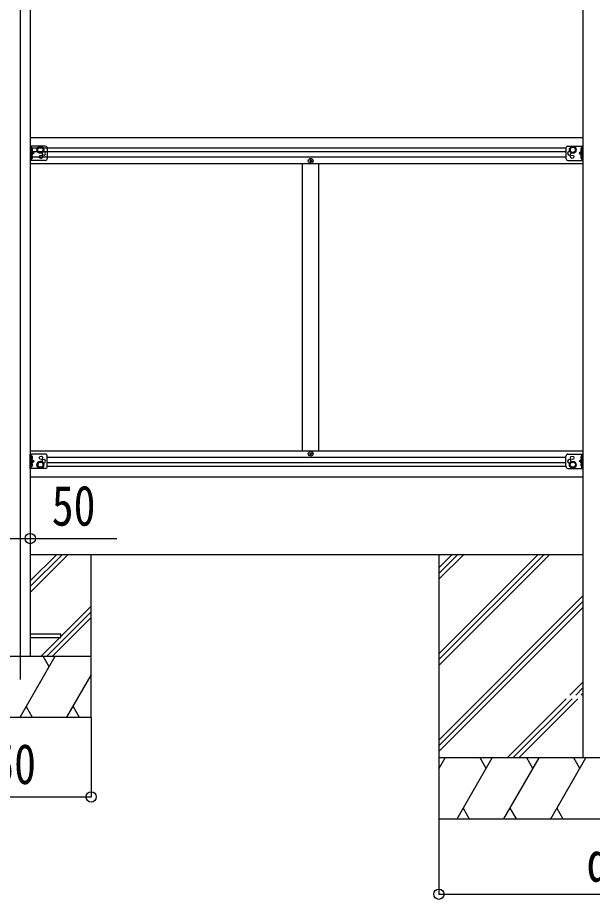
# Model space of a CAD drawing. Units: millimetres, scale not verified. Extents: x -12615 to 12615, y -8910 to 8910.
# Drawn here: x -2451 to -1034, y -5930 to -3760 of the extents above; entities that cross this region are included whole.
import ezdxf
from ezdxf.enums import TextEntityAlignment as Align

# ---------------------------------------------------------------- set-up
doc = ezdxf.new("R2010")
doc.units = ezdxf.units.MM
doc.header["$LTSCALE"] = 40
for name, color, linetype in [('0-3_YKK_12', 2, 'Continuous'), ('0-4_YKK_13', 4, 'Continuous'), ('0-5_YKK_A1', 4, 'Continuous'), ('0-6_YKK_D', 6, 'Continuous')]:
    doc.layers.add(name, color=color, linetype=linetype)
doc.styles.add('ＭＳ ゴシック', font='')
doc.styles.get('ＭＳ ゴシック').set_extended_font_data('MS Gothic')

msp = doc.modelspace()

# ---------------------------------------------------------------- linework, layer by layer
at = {"layer": '0-3_YKK_12'}
msp.add_line((-2444.49, -2961.62), (-2444.49, -5388.48), dxfattribs=at)
at = {"layer": '0-4_YKK_13'}
for p, q in [((-2419.49, -4076.12), (-2419.49, -4111.12)), ((-2382.49, -4076.12), (-2419.49, -4076.12)), ((-2416.99, -4076.12), (-2416.99, -4111.12)), ((-1094.7, -4076.12), (-1057.7, -4076.12)), ((-1060.2, -4076.12), (-1060.2, -4111.12)), ((-1057.7, -4076.12), (-1057.7, -4111.12)), ((-2416.49, -4080.62), (-2416.99, -4080.7)), ((-2416.99, -4093.62), (-2409.99, -4093.62)), ((-2416.49, -4098.62), (-2416.99, -4098.7)), ((-2416.49, -4080.62), (-2415.69, -4080.76)), ((-2416.49, -4088.62), (-2415.69, -4088.47)), ((-2416.49, -4098.62), (-2415.69, -4098.76)), ((-2377.49, -4081.12), (-2377.49, -4106.12)), ((-1099.7, -4081.12), (-1099.7, -4106.12)), ((-1060.2, -4093.62), (-1067.2, -4093.62)), ((-1060.7, -4080.62), (-1061.5, -4080.76)), ((-1060.7, -4088.62), (-1061.5, -4088.47)), ((-1060.7, -4098.62), (-1061.5, -4098.76)), ((-1060.7, -4080.62), (-1060.2, -4080.7)), ((-1060.7, -4098.62), (-1060.2, -4098.7)), ((-2382.49, -4111.12), (-2419.49, -4111.12)), ((-2416.49, -4106.62), (-2415.69, -4106.47)), ((-1726.99, -4112.62), (-1725.99, -4112.62)), ((-1094.7, -4111.12), (-1057.7, -4111.12)), ((-1060.7, -4106.62), (-1061.5, -4106.47)), ((-2419.49, -4869.12), (-2419.49, -4834.12)), ((-2382.49, -4834.12), (-2419.49, -4834.12)), ((-2416.99, -4869.12), (-2416.99, -4834.12)), ((-2416.49, -4838.62), (-2415.69, -4838.76)), ((-2377.49, -4864.12), (-2377.49, -4839.12)), ((-1726.99, -4832.62), (-1725.99, -4832.62)), ((-1099.7, -4864.12), (-1099.7, -4839.12)), ((-1094.7, -4834.12), (-1057.7, -4834.12)), ((-1060.7, -4838.62), (-1061.5, -4838.76)), ((-1060.2, -4869.12), (-1060.2, -4834.12)), ((-1057.7, -4869.12), (-1057.7, -4834.12)), ((-2416.49, -4846.62), (-2416.99, -4846.53)), ((-2416.99, -4851.62), (-2409.99, -4851.62)), ((-2416.49, -4846.62), (-2415.69, -4846.47)), ((-2416.49, -4856.62), (-2415.69, -4856.76)), ((-1060.2, -4851.62), (-1067.2, -4851.62)), ((-1060.7, -4846.62), (-1061.5, -4846.47)), ((-1060.7, -4856.62), (-1061.5, -4856.76)), ((-1060.7, -4846.62), (-1060.2, -4846.53)), ((-2382.49, -4869.12), (-2419.49, -4869.12)), ((-2416.49, -4864.62), (-2416.99, -4864.53)), ((-2416.49, -4864.62), (-2415.69, -4864.47)), ((-1094.7, -4869.12), (-1057.7, -4869.12)), ((-1060.7, -4864.62), (-1061.5, -4864.47)), ((-1060.7, -4864.62), (-1060.2, -4864.53)), ((-2419.49, -5285.61), (-2344.49, -5285.61))]:
    msp.add_line(p, q, dxfattribs=at)
for points in [[(-2394.49, -4092.62), (-2400.99, -4088.87), (-2400.99, -4081.36), (-2394.49, -4077.61), (-2387.99, -4081.36), (-2387.99, -4088.87)], [(-1082.7, -4092.62), (-1076.2, -4088.87), (-1076.2, -4081.36), (-1082.7, -4077.61), (-1089.2, -4081.36), (-1089.2, -4088.87)], [(-2394.49, -4852.61), (-2400.99, -4856.36), (-2400.99, -4863.87), (-2394.49, -4867.62), (-2387.99, -4863.87), (-2387.99, -4856.36)], [(-1082.7, -4852.61), (-1076.2, -4856.36), (-1076.2, -4863.87), (-1082.7, -4867.62), (-1089.2, -4863.87), (-1089.2, -4856.36)]]:
    msp.add_lwpolyline(points, close=True, dxfattribs=at)
for points in [[(-2417.38, -4084.62), (-2416.75, -4083.43), (-2414.52, -4082.32)], [(-2417.38, -4084.62), (-2416.75, -4085.8), (-2414.52, -4086.92)], [(-2417.38, -4102.62), (-2416.75, -4101.43), (-2414.52, -4100.32)], [(-2416.49, -4080.62), (-2416.49, -4088.62), (-2416.99, -4088.53), (-2416.99, -4080.7)], [(-2416.99, -4088.62), (-2409.99, -4093.62), (-2416.99, -4098.62)], [(-2416.49, -4098.62), (-2416.49, -4106.62), (-2416.99, -4106.53), (-2416.99, -4098.7)], [(-1060.2, -4088.62), (-1067.2, -4093.62), (-1060.2, -4098.62)], [(-1059.81, -4084.62), (-1060.44, -4083.43), (-1062.67, -4082.32)], [(-1059.81, -4084.62), (-1060.44, -4085.8), (-1062.67, -4086.92)], [(-1059.81, -4102.62), (-1060.44, -4101.43), (-1062.67, -4100.32)], [(-1060.7, -4080.62), (-1060.7, -4088.62), (-1060.2, -4088.53), (-1060.2, -4080.7)], [(-1060.7, -4098.62), (-1060.7, -4106.62), (-1060.2, -4106.53), (-1060.2, -4098.7)], [(-2417.38, -4102.62), (-2416.75, -4103.8), (-2414.52, -4104.92)], [(-1729.99, -4111.62), (-1730.99, -4111.62), (-1730.99, -4112.62), (-1729.99, -4112.62)], [(-1727.99, -4110.62), (-1727.99, -4109.62), (-1728.99, -4109.62), (-1728.99, -4110.62)], [(-1728.99, -4113.62), (-1728.99, -4114.62), (-1727.99, -4114.62), (-1727.99, -4113.62)], [(-1725.99, -4112.62), (-1725.99, -4111.62), (-1726.99, -4111.62)], [(-1059.81, -4102.62), (-1060.44, -4103.8), (-1062.67, -4104.92)], [(-2416.49, -4846.62), (-2416.49, -4838.62), (-2416.99, -4838.7), (-2416.99, -4846.53)], [(-1729.99, -4833.62), (-1730.99, -4833.62), (-1730.99, -4832.62), (-1729.99, -4832.62)], [(-1728.99, -4831.62), (-1728.99, -4830.62), (-1727.99, -4830.62), (-1727.99, -4831.62)], [(-1727.99, -4834.62), (-1727.99, -4835.62), (-1728.99, -4835.62), (-1728.99, -4834.62)], [(-1725.99, -4832.62), (-1725.99, -4833.62), (-1726.99, -4833.62)], [(-1060.7, -4846.62), (-1060.7, -4838.62), (-1060.2, -4838.7), (-1060.2, -4846.53)], [(-2417.38, -4842.62), (-2416.75, -4841.43), (-2414.52, -4840.32)], [(-2417.38, -4842.62), (-2416.75, -4843.8), (-2414.52, -4844.92)], [(-2417.38, -4860.62), (-2416.75, -4859.43), (-2414.52, -4858.32)], [(-2417.38, -4860.62), (-2416.75, -4861.8), (-2414.52, -4862.92)], [(-2416.99, -4856.62), (-2409.99, -4851.62), (-2416.99, -4846.62)], [(-2416.49, -4864.62), (-2416.49, -4856.62), (-2416.99, -4856.7), (-2416.99, -4864.53)], [(-1060.2, -4856.62), (-1067.2, -4851.62), (-1060.2, -4846.62)], [(-1059.81, -4842.62), (-1060.44, -4841.43), (-1062.67, -4840.32)], [(-1059.81, -4842.62), (-1060.44, -4843.8), (-1062.67, -4844.92)], [(-1059.81, -4860.62), (-1060.44, -4859.43), (-1062.67, -4858.32)], [(-1059.81, -4860.62), (-1060.44, -4861.8), (-1062.67, -4862.92)], [(-1060.7, -4864.62), (-1060.7, -4856.62), (-1060.2, -4856.7), (-1060.2, -4864.53)], [(-2344.49, -5285.61), (-2344.49, -5277.61), (-2419.49, -5277.61)]]:
    msp.add_lwpolyline(points, dxfattribs=at)
for centre, radius in [((-2394.49, -4085.12), 8.5), ((-2394.49, -4085.12), 7.5), ((-2394.49, -4085.12), 6.5), ((-1082.7, -4085.12), 8.5), ((-1082.7, -4085.12), 7.5), ((-1082.7, -4085.12), 6.5), ((-2392.99, -4102.12), 4.25), ((-1084.2, -4102.12), 4.25), ((-1728.49, -4112.12), 5.9), ((-2392.99, -4843.12), 4.25), ((-1728.49, -4833.12), 5.9), ((-1084.2, -4843.12), 4.25), ((-2394.49, -4860.12), 8.5), ((-2394.49, -4860.12), 7.5), ((-2394.49, -4860.12), 6.5), ((-1082.7, -4860.12), 8.5), ((-1082.7, -4860.12), 7.5), ((-1082.7, -4860.12), 6.5)]:
    msp.add_circle(centre, radius, dxfattribs=at)
for centre, radius, start, end in [((-2382.49, -4081.12), 5, 0, 90), ((-1094.7, -4081.12), 5, 90, 180), ((-2415.85, -4081.64), 0.9, 32.05588, 80), ((-2415.85, -4087.59), 0.9, 280, 327.94412), ((-2415.85, -4099.64), 0.9, 32.05588, 80), ((-2420.59, -4084.62), 6.5, 327.94412, 32.05588), ((-2420.59, -4102.62), 6.5, 327.94412, 32.05588), ((-2385.99, -4093.62), 4.25, 162.88004, 107.12346), ((-1091.2, -4093.62), 4.25, 72.87654, 17.11996), ((-1056.6, -4084.62), 6.5, 147.94412, 212.05588), ((-1056.6, -4102.62), 6.5, 147.94412, 212.05588), ((-1061.34, -4081.64), 0.9, 100, 147.94412), ((-1061.34, -4087.59), 0.9, 212.05588, 260), ((-1061.34, -4099.64), 0.9, 100, 147.94412), ((-2415.85, -4105.59), 0.9, 280, 327.94412), ((-2382.49, -4106.12), 5, 270, 0), ((-1729.99, -4110.62), 1, 270, 0), ((-1729.99, -4113.62), 1, 0, 90), ((-1726.99, -4110.62), 1, 180, 270), ((-1726.99, -4113.62), 1, 90, 180), ((-1094.7, -4106.12), 5, 180, 270), ((-1061.34, -4105.59), 0.9, 212.05588, 260), ((-2415.85, -4839.64), 0.9, 32.05588, 80), ((-2420.59, -4842.62), 6.5, 327.94412, 32.05588), ((-2382.49, -4839.12), 5, 0, 90), ((-1729.99, -4831.62), 1, 270, 0), ((-1729.99, -4834.62), 1, 0, 90), ((-1726.99, -4831.62), 1, 180, 270), ((-1726.99, -4834.62), 1, 90, 180), ((-1094.7, -4839.12), 5, 90, 180), ((-1056.6, -4842.62), 6.5, 147.94412, 212.05588), ((-1061.34, -4839.64), 0.9, 100, 147.94412), ((-2415.85, -4845.59), 0.9, 280, 327.94412), ((-2415.85, -4857.64), 0.9, 32.05588, 80), ((-2420.59, -4860.62), 6.5, 327.94412, 32.05588), ((-2385.99, -4851.62), 4.25, 252.87654, 197.11996), ((-1091.2, -4851.62), 4.25, 342.88004, 287.12346), ((-1056.6, -4860.62), 6.5, 147.94412, 212.05588), ((-1061.34, -4845.59), 0.9, 212.05588, 260), ((-1061.34, -4857.64), 0.9, 100, 147.94412), ((-2415.85, -4863.59), 0.9, 280, 327.94412), ((-2382.49, -4864.12), 5, 270, 0), ((-1094.7, -4864.12), 5, 180, 270), ((-1061.34, -4863.59), 0.9, 212.05588, 260)]:
    msp.add_arc(centre, radius, start, end, dxfattribs=at)
at = {"layer": '0-5_YKK_A1'}
for p, q in [((-2419.49, -2968.61), (-2419.49, -5331.62)), ((-1057.69, -2952.61), (-1057.69, -5581.61)), ((-2419.49, -4054.62), (-1057.69, -4054.62)), ((-1099.67, -4080.62), (-2419.49, -4080.62)), ((-1099.7, -4089.62), (-2419.49, -4089.62)), ((-1099.7, -4103.12), (-2419.49, -4103.12)), ((-2419.49, -4118.62), (-1057.69, -4118.62)), ((-1748.49, -4826.62), (-1748.49, -4118.62)), ((-1708.49, -4826.62), (-1708.49, -4118.62)), ((-1057.69, -4826.62), (-2419.49, -4826.62)), ((-1099.7, -4842.12), (-2377.49, -4842.12)), ((-1099.7, -4855.62), (-2377.49, -4855.62)), ((-1099.67, -4864.62), (-2377.52, -4864.62)), ((-1057.69, -4890.62), (-2419.49, -4890.62)), ((-1057.69, -5081.61), (-2419.49, -5081.61)), ((-2419.49, -5174.38), (-2326.73, -5081.62)), ((-2419.49, -5160.24), (-2340.87, -5081.62)), ((-2419.49, -5146.1), (-2355.01, -5081.62)), ((-2269.49, -5481.62), (-2269.49, -5081.62)), ((-1412.69, -5081.61), (-1412.69, -5731.61)), ((-1412.69, -5325.79), (-1168.52, -5081.61)), ((-1412.69, -5339.93), (-1154.37, -5081.61)), ((-1412.69, -5354.08), (-1140.23, -5081.61)), ((-1412.69, -5141.95), (-1352.36, -5081.61)), ((-1412.69, -5127.8), (-1366.51, -5081.61)), ((-1412.69, -5113.66), (-1380.65, -5081.61)), ((-1412.69, -5537.92), (-1057.89, -5183.13)), ((-2344.49, -5283.23), (-2269.49, -5208.23)), ((-1412.69, -5552.07), (-1057.89, -5197.27)), ((-2378.74, -5331.62), (-2269.49, -5222.37)), ((-1412.69, -5566.21), (-1057.89, -5211.41)), ((-2364.6, -5331.62), (-2269.49, -5236.51)), ((-2392.88, -5331.62), (-2346.88, -5285.62)), ((-2619.49, -5331.62), (-2269.49, -5331.62)), ((-2444.49, -5481.61), (-2357.89, -5331.62)), ((-2372.89, -5357.6), (-2387.89, -5331.61)), ((-2329.02, -5481.61), (-2269.49, -5378.51)), ((-1089.75, -5427.11), (-1057.89, -5395.26)), ((-1075.61, -5427.11), (-1057.89, -5409.4)), ((-1061.47, -5427.11), (-1057.89, -5423.54)), ((-1244.25, -5581.61), (-1098.75, -5436.11)), ((-1230.11, -5581.61), (-1084.61, -5436.11)), ((-1215.97, -5581.61), (-1070.47, -5436.11)), ((-2429.49, -5455.63), (-2414.49, -5481.61)), ((-2314.02, -5455.64), (-2299.02, -5481.61)), ((-2619.49, -5481.62), (-2269.49, -5481.62)), ((-612.69, -5581.61), (-1412.69, -5581.61)), ((-1412.69, -5609.12), (-1396.82, -5581.61)), ((-1367.95, -5731.61), (-1281.35, -5581.61)), ((-1296.35, -5607.6), (-1311.35, -5581.61)), ((-1252.48, -5731.61), (-1165.88, -5581.61)), ((-1180.88, -5607.6), (-1195.88, -5581.61)), ((-1137.01, -5731.61), (-1050.41, -5581.61)), ((-1065.41, -5607.6), (-1080.41, -5581.61)), ((-1352.95, -5705.64), (-1337.95, -5731.61)), ((-1237.48, -5705.63), (-1222.48, -5731.61)), ((-1122.01, -5705.63), (-1107.01, -5731.61)), ((-1412.69, -5731.61), (-612.69, -5731.61))]:
    msp.add_line(p, q, dxfattribs=at)
at = {"layer": '0-6_YKK_D'}
for p, q in [((-2419.49, -4990.6), (-2419.49, -5042.91)), ((-2269.49, -5482.62), (-2269.49, -5678.89)), ((-2619.49, -5677.89), (-2269.49, -5677.89)), ((-1412.69, -5731.61), (-1412.69, -5918.33)), ((-1412.69, -5917.33), (-612.69, -5917.33))]:
    msp.add_line(p, q, dxfattribs=at)
msp.add_lwpolyline([(-2469.49, -5041.91), (-2419.49, -5041.91), (-2206.09, -5041.91)], dxfattribs=at)
for centre in [(-2419.49, -5041.91), (-2269.49, -5677.89), (-1412.69, -5917.33)]:
    msp.add_circle(centre, 12.75, dxfattribs=at)

# ---------------------------------------------------------------- texts
at = {"layer": '0-6_YKK_D', "style": 'ＭＳ ゴシック', "width": 0.8}
for s, p in [('50', (-2366.49, -5039.91)), ('350', (-2566.89, -5675.89)), ('d', (-1048.69, -5916.03))]:
    msp.add_text(s, height=98.97, dxfattribs=at).set_placement(p, align=Align.BOTTOM_LEFT)

doc.saveas('drawing.dxf')
